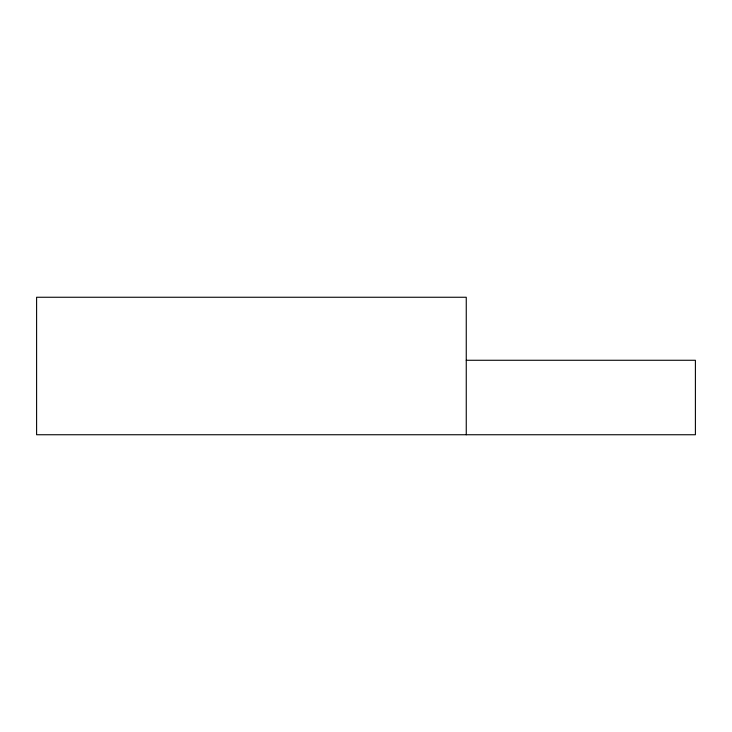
<?xml version="1.0" encoding="UTF-8"?>
<svg xmlns="http://www.w3.org/2000/svg" width="732" height="732" viewBox="0 0 732 732"><rect width="100%" height="100%" fill="white"/><g stroke="black" fill="none" stroke-linecap="round" stroke-linejoin="round"><path stroke-width="1.1" d="M466.257 360.272L695.4 360.272L695.4 434.744L36.6 434.744L36.6 297.256L466.257 297.256L466.257 434.744"/></g></svg>
